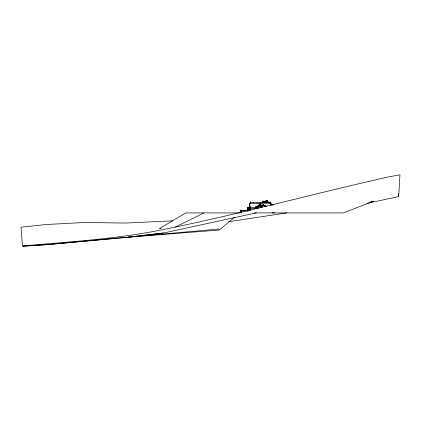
<?xml version="1.0" encoding="UTF-8"?>
<svg xmlns="http://www.w3.org/2000/svg" width="421" height="421" viewBox="0 0 421 421"><rect width="100%" height="100%" fill="white"/><g stroke="black" fill="none" stroke-linecap="round" stroke-linejoin="round"><path stroke-width="0.63" d="M247.601 211.253L247.58 208.163M256.405 207.516L250.253 207.469L250.169 208.416L249.606 204.38L249.048 208.416L249.606 203.254L250.274 202.98M249.574 210.353L249.3 208.179L249.148 209.926L249.3 208.642L249.537 210.305M367.07 203.28L398.703 196.633L399.95 174.804L389.125 176.794C310.261 194.386 232.381 216.168 153.028 231.566C110.244 239.354 66.734 242.107 23.45 245.832L22.818 246.196L22.202 243.096L21.05 227.177L46.699 224.482L84.168 222.514L125.4 223.056L172.684 220.83M270.908 205.006L270.956 204.38L271.003 205.006M241.312 210.574L247.674 210.574L241.312 210.574L241.654 210.884L247.58 210.684M248.874 210.116L248.069 209.816L248.937 209.584L249.121 208.342L249.211 209.584L248.132 209.974M250.253 207.469L249.606 203.254M261.694 207.274L263.167 205.174L265.498 206.048L263.167 205.138L259.541 206.401M260.467 205.043L258.704 206.622M258.757 205.053L259.394 204.374L260.467 204.374L261.751 205.716M260.499 204.538L258.51 206.185L255.631 207.074M260.367 207.695L263.167 205.174L258.505 206.921L258.51 208.179M247.443 210.326L241.033 210.326L240.317 210.974L241.033 210.411L247.769 210.684M247.574 210.732L247.674 210.574M234.265 217.51L219.167 230.045L127.016 237.281L48.32 244.512L22.818 246.196M258.126 205.569L255.631 206.827M257.42 206.943L260.394 205.211L261.388 205.79M175.483 226.987L203.975 212.91M257.836 207.058L255.715 207.532M259.673 206.522L263.167 205.138M258.331 206.822L257.12 207.464L258.505 206.921M266.183 206.19L263.167 205.138L257.12 207.464L263.167 205.374L266.183 206.306M257.12 207.464L258.931 206.832M260.141 206.416L263.167 205.374L266.183 206.395M260.31 206.222C252.774 206.537 264.888 205.259 258.278 206.853L258.278 206.222M265.504 206.164L263.167 205.374L257.115 207.237L258.51 206.985M370.001 202.143L373.68 201.106L343.32 212.91L254.242 212.91M256.342 212.91L163.269 233.024L127.484 237.281L48.783 244.512L23.287 246.196M228.598 221.709L286.806 212.91M163.269 233.024L127.016 237.281L219.167 229.013M160.859 228.461L159.554 228.566L185.824 212.91L239.654 212.91M270.971 204.527L273.161 204.832M253.784 202.575L250.469 202.438L250.521 203.369L270.093 203.369L270.093 202.438L263.514 202.659M260.257 202.685L263.567 202.659M249.237 208.858C246.348 208.442 246.411 208.537 249.385 208.648M263.856 201.159L262.73 201.159L262.73 202.164M270.961 204.448L273.103 204.874M262.999 204.769L263.341 204.769L263.335 205.248M247.506 207.758L249.353 207.758M248.737 208.111L247.506 208.111L247.506 207.49M250.6 208.179L249.121 208.342M249.406 208.337L256.5 208.337M247.58 208.769L249.537 208.769M247.574 208.858L249.385 208.853M248.937 209.584L249.211 209.584M248.937 209.99L249.211 209.99L248.101 209.921M249.579 210.021L250.879 210.021M247.974 210.153L240.949 210.411M247.974 210.411L240.865 210.405L240.865 209.968L241.207 209.968L241.207 210.405M255.673 207.048L255.747 207.532M256.989 202.659L260.31 202.685M253.731 202.575L257.047 202.659M272.077 212.821L274.618 212.91M271.013 204.274L272.266 204.448L272.366 205.09M248.474 209.921L248.874 209.974M249.274 210.116L248.101 210.058M267.551 202.69L265.735 202.206L266.851 200.633M272.555 204.769L271.592 204.448L272.419 204.874M270.287 202.98L270.956 203.254L271.124 205.238M271.119 203.89L272.266 204.448M266.025 202.622L265.114 202.064L265.093 201.506M261.515 206.127L260.499 205.206M241.375 210.632L247.732 210.632M240.349 211.021L241.033 210.326L241.754 210.974L241.033 210.411L240.717 210.684L240.717 212.91M250.074 208.642L250.29 209.968M398.487 193.792L398.703 196.633M270.124 203.411L270.124 201.801L270.008 202.875M266.667 200.354L266.667 201.17L267.409 201.17L267.409 200.354L266.004 200.354L266.004 201.17M266.561 200.633L266.561 201.091M263.578 201.506L263.578 202.064M260.652 204.601L260.652 203.98L260.257 203.98L260.257 204.601L259.194 204.601L259.178 204.111L260.22 204.127A185.14 10.857 -89.8 0 0 260.362 204.074M256.926 207.232L256.926 208.795M250.553 203.411L250.553 201.801L250.442 202.875M247.553 209.595L247.548 211.253M241.349 210.684L241.349 212.352M260.257 204.038A185.329 10.888 89.8 0 1 259.82 204.122M266.861 201.091L265.735 202.206L268.351 202.206L267.224 200.633L266.183 200.633L266.183 201.091L267.23 201.091L268.351 202.206L266.861 201.091M265.093 202.064L264.251 202.759L265.114 202.064M262.999 202.064L262.146 202.759L263.009 202.064L265.683 202.064L266.535 202.759L265.672 202.064L265.672 201.506L263.009 201.506L263.009 202.064M249.421 207.621L249.374 208.427L249.421 207.621M265.951 201.159L264.82 201.159L264.82 202.164L265.951 202.164L265.951 201.159M260.862 203.596L260.046 203.596L260.046 204.659L260.862 204.659L260.862 203.596M263.388 204.732L262.951 204.732L262.951 205.306L263.388 205.306L263.388 204.732"/></g></svg>
